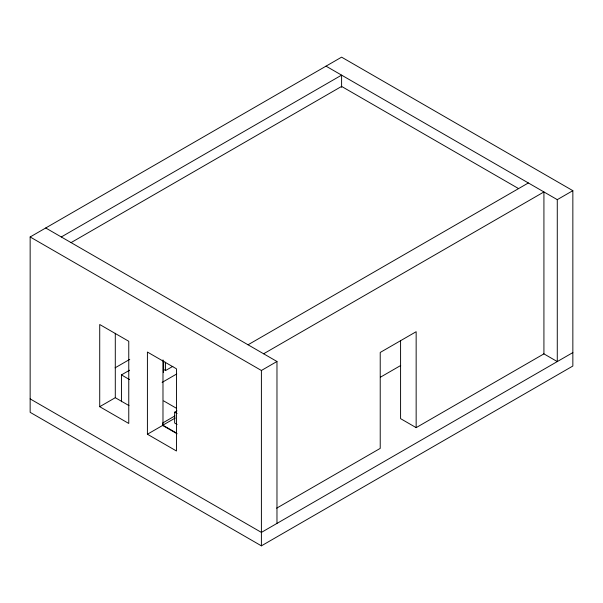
<?xml version="1.0" encoding="UTF-8"?>
<svg xmlns="http://www.w3.org/2000/svg" width="603" height="603" viewBox="0 0 603 603"><rect width="100%" height="100%" fill="white"/><g stroke="black" fill="none" stroke-linecap="round" stroke-linejoin="round"><path stroke-width="0.9" d="M30.15 398.892L30.15 236.971L341.599 57.157L572.85 190.669L572.85 366.029L261.401 545.843L30.15 412.331L30.15 398.892L261.401 532.404L572.85 352.589M176.981 410.862L174.651 412.211L174.651 423.035L177.094 424.474M276.973 523.412L276.973 361.491L261.401 370.483L261.401 545.843M572.85 190.669L557.278 199.653L557.278 361.581L543.446 353.599M61.295 236.971L341.599 75.134L341.599 87.375M71.071 242.61L341.599 86.417L518.565 188.588M115.075 367.845L129.743 359.373M121.444 401.756L121.444 374.908L129.585 370.212M99.721 406.693L128.763 423.457L128.763 341.283L99.721 324.512L99.721 406.693L115.294 397.701L129.004 405.615M163.647 361.069L163.647 369.451L165.554 370.551L172.842 366.338M162.109 382.408L176.762 373.943M248.044 344.788L528.349 182.958M263.617 353.78L543.921 191.95L543.921 353.871L416.153 427.64L400.58 418.648L400.58 340.589M174.976 415.882L162.787 422.922L162.787 425.688M175.239 418.022L162.516 425.371L177.086 433.783M147.411 434.228L176.453 450.991L176.453 368.817L147.411 352.046L147.411 434.228L162.983 425.236L176.694 433.15M380.463 377.176L400.709 365.486M276.664 508.171L380.222 448.383L380.222 352.454L416.153 331.71L416.153 427.64M326.027 66.149L557.278 199.653M45.722 227.979L276.973 361.491M30.15 236.971L261.401 370.483M121.444 374.908L129.57 379.604M163.684 400.912L176.626 408.389M174.682 412.188L177.094 413.583M165.554 362.169L165.554 370.551M163.375 361.348L163.375 372.571M162.983 359.87L162.983 425.236M115.294 333.271L115.294 397.701"/></g></svg>
